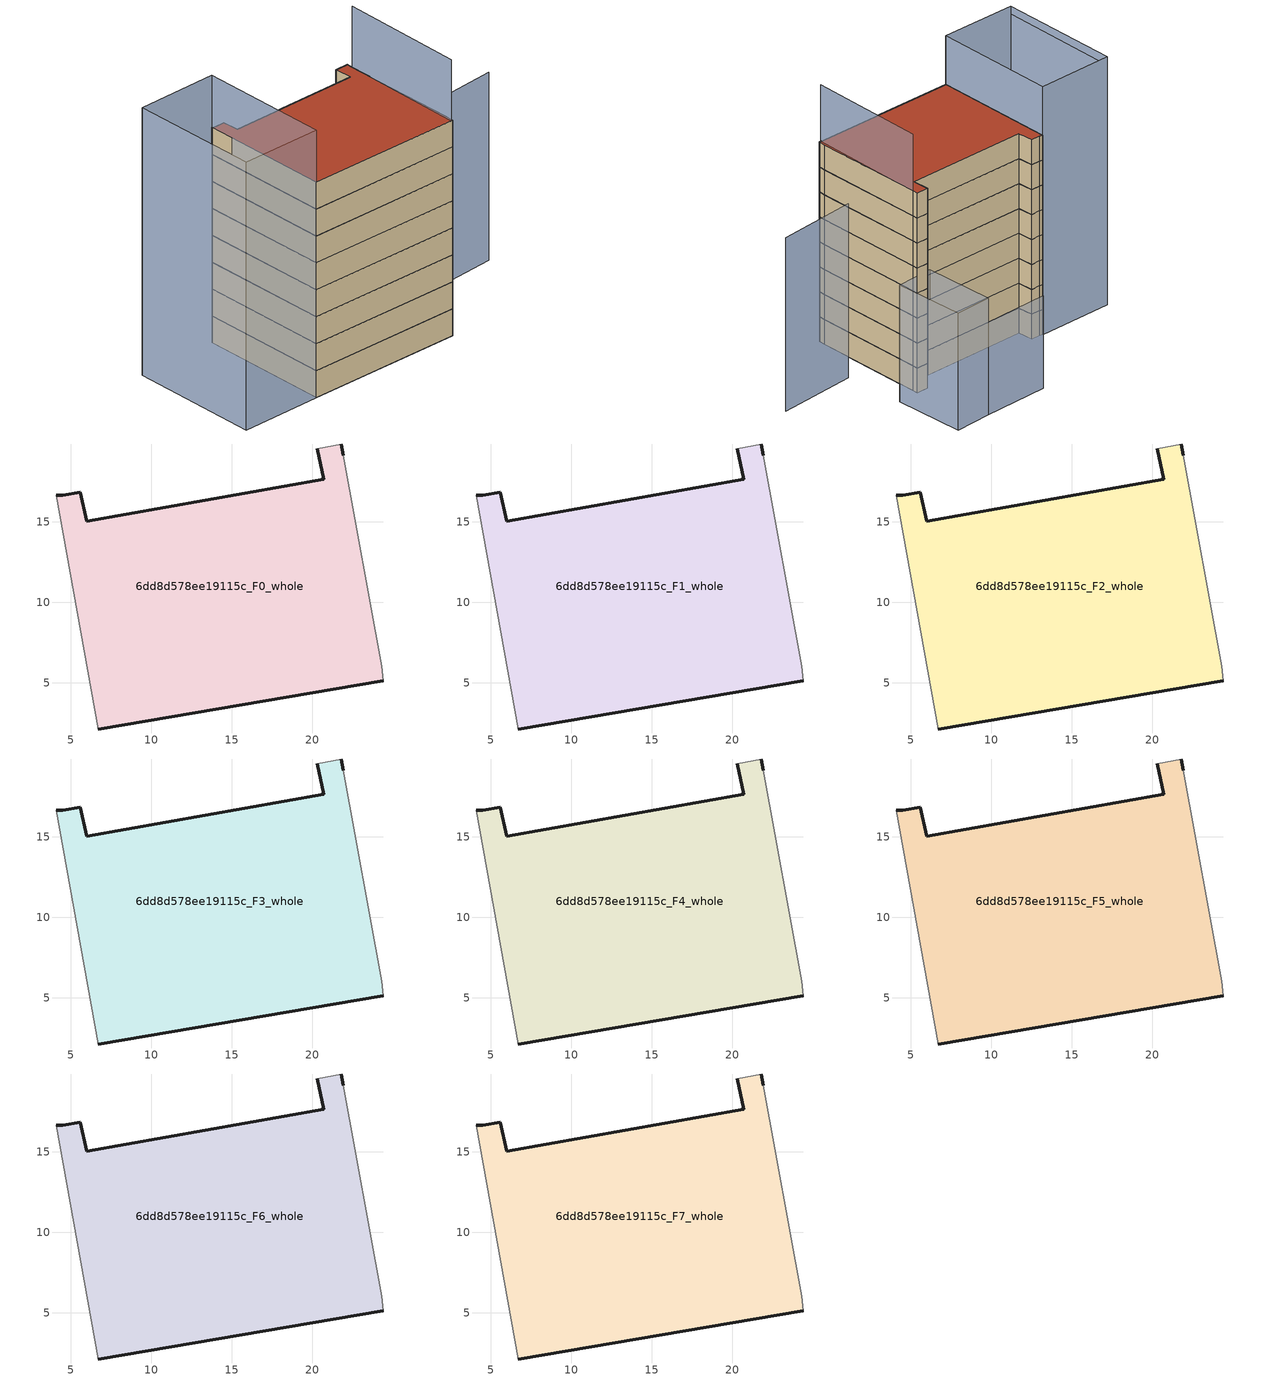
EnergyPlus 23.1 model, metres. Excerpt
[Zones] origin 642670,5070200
6dd8d578ee19115c_F0_whole
 floor ground (EU_floor_Construction): 24.4,5.13 24.3,6.03 21.91,19.14 21.81,19.84 20.3,19.54 20.7,17.64 5.99,15.04 5.59,16.85 4.49,16.65 4.09,16.64 6.69,2.13 z0
 wall outside (EU_wall_Construction): 21.81,19.84 21.91,19.14 / 24.4,5.13 6.69,2.13 / 4.09,16.64 4.49,16.65 5.59,16.85 5.99,15.04 20.7,17.64 20.3,19.54 z0:3
 wall adiabatic (EU_wall_Construction): 20.3,19.54 21.81,19.84 / 21.91,19.14 24.3,6.03 24.4,5.13 / 6.69,2.13 4.09,16.64 z0:3
6dd8d578ee19115c_F1_whole
 floor to 6dd8d578ee19115c_F0_whole (EU_floor_Construction): 24.4,5.13 24.3,6.03 21.9,19.14 21.8,19.84 20.3,19.54 20.7,17.64 5.99,15.04 5.59,16.85 4.49,16.65 4.09,16.64 6.69,2.13 z3
 wall outside (EU_wall_Construction): 21.81,19.84 21.91,19.14 / 24.4,5.13 6.69,2.13 / 4.09,16.64 4.49,16.65 5.59,16.85 5.99,15.04 20.7,17.64 20.3,19.54 z3:6
 wall adiabatic (EU_wall_Construction): 20.3,19.54 21.81,19.84 / 21.91,19.14 24.3,6.03 24.4,5.13 / 6.69,2.13 4.09,16.64 z3:6
6dd8d578ee19115c_F2_whole
 floor to 6dd8d578ee19115c_F1_whole (EU_floor_Construction): 24.4,5.13 24.3,6.03 21.9,19.14 21.8,19.84 20.3,19.54 20.7,17.64 5.99,15.04 5.59,16.85 4.49,16.65 4.09,16.64 6.69,2.13 z6
 wall outside (EU_wall_Construction): 21.81,19.84 21.91,19.14 / 24.4,5.13 6.69,2.13 / 4.09,16.64 4.49,16.65 5.59,16.85 5.99,15.04 20.7,17.64 20.3,19.54 z6:9
 wall adiabatic (EU_wall_Construction): 20.3,19.54 21.81,19.84 / 21.91,19.14 24.3,6.03 24.4,5.13 / 6.69,2.13 4.09,16.64 z6:9
6dd8d578ee19115c_F3_whole
 floor to 6dd8d578ee19115c_F2_whole (EU_floor_Construction): 24.4,5.13 24.3,6.03 21.9,19.14 21.8,19.84 20.3,19.54 20.7,17.64 5.99,15.04 5.59,16.85 4.49,16.65 4.09,16.64 6.69,2.13 z9
 wall outside (EU_wall_Construction): 21.81,19.84 21.91,19.14 / 24.4,5.13 6.69,2.13 / 4.09,16.64 4.49,16.65 5.59,16.85 5.99,15.04 20.7,17.64 20.3,19.54 z9:12
 wall adiabatic (EU_wall_Construction): 20.3,19.54 21.81,19.84 / 21.91,19.14 24.3,6.03 24.4,5.13 / 6.69,2.13 4.09,16.64 z9:12
6dd8d578ee19115c_F4_whole
 floor to 6dd8d578ee19115c_F3_whole (EU_floor_Construction): 24.4,5.13 24.3,6.03 21.9,19.14 21.8,19.84 20.3,19.54 20.7,17.64 5.99,15.04 5.59,16.85 4.49,16.65 4.09,16.64 6.69,2.13 z12
 wall outside (EU_wall_Construction): 21.81,19.84 21.91,19.14 / 24.4,5.13 6.69,2.13 / 4.09,16.64 4.49,16.65 5.59,16.85 5.99,15.04 20.7,17.64 20.3,19.54 z12:15
 wall adiabatic (EU_wall_Construction): 20.3,19.54 21.81,19.84 / 21.91,19.14 24.3,6.03 24.4,5.13 / 6.69,2.13 4.09,16.64 z12:15
6dd8d578ee19115c_F5_whole
 floor to 6dd8d578ee19115c_F4_whole (EU_floor_Construction): 24.4,5.13 24.3,6.03 21.9,19.14 21.8,19.84 20.3,19.54 20.7,17.64 5.99,15.04 5.59,16.85 4.49,16.65 4.09,16.64 6.69,2.13 z15
 wall outside (EU_wall_Construction): 21.81,19.84 21.91,19.14 / 24.4,5.13 6.69,2.13 / 4.09,16.64 4.49,16.65 5.59,16.85 5.99,15.04 20.7,17.64 20.3,19.54 z15:18
 wall adiabatic (EU_wall_Construction): 20.3,19.54 21.81,19.84 / 21.91,19.14 24.3,6.03 24.4,5.13 / 6.69,2.13 4.09,16.64 z15:18
6dd8d578ee19115c_F6_whole
 floor to 6dd8d578ee19115c_F5_whole (EU_floor_Construction): 24.4,5.13 24.3,6.03 21.9,19.14 21.8,19.84 20.3,19.54 20.7,17.64 5.99,15.04 5.59,16.85 4.49,16.65 4.09,16.64 6.69,2.13 z18
 wall outside (EU_wall_Construction): 21.81,19.84 21.91,19.14 / 24.4,5.13 6.69,2.13 / 4.09,16.64 4.49,16.65 5.59,16.85 5.99,15.04 20.7,17.64 20.3,19.54 z18:21
 wall adiabatic (EU_wall_Construction): 20.3,19.54 21.81,19.84 / 21.91,19.14 24.3,6.03 24.4,5.13 / 6.69,2.13 4.09,16.64 z18:21
6dd8d578ee19115c_F7_whole
 floor to 6dd8d578ee19115c_F6_whole (EU_floor_Construction): 24.4,5.13 24.3,6.03 21.9,19.14 21.8,19.84 20.3,19.54 20.7,17.64 5.99,15.04 5.59,16.85 4.49,16.65 4.09,16.64 6.69,2.13 z21
 wall outside (EU_wall_Construction): 21.81,19.84 21.91,19.14 / 24.4,5.13 6.69,2.13 / 4.09,16.64 4.49,16.65 5.59,16.85 5.99,15.04 20.7,17.64 20.3,19.54 z21:24
 wall adiabatic (EU_wall_Construction): 20.3,19.54 21.81,19.84 / 21.91,19.14 24.3,6.03 24.4,5.13 / 6.69,2.13 4.09,16.64 z21:24
 roof outside (EU_roof_Construction): 21.91,19.14 24.3,6.03 24.4,5.13 6.69,2.13 4.09,16.64 4.49,16.65 5.59,16.85 5.99,15.04 20.7,17.64 20.3,19.54 21.81,19.84 z24
shading: 24.2,5.1 21.9,19.14 z0:30.8; 19.94,19.39 18.1,27.75 / 18.1,27.75 22.47,28.71 / 22.47,28.71 24.31,20.34 / 24.31,20.34 19.94,19.39 z0:14; 35.41,15.61 26.07,13.22 z0:20.9; 22.21,28.55 10.2,26.15 z0:11.1; -4.85,14.95 -2.42,0.64 z0:28.9; 4.09,16.65 6.69,2.13 / 6.69,2.13 -2.42,0.5 / -2.42,0.5 -5.02,15.01 / -5.02,15.01 4.09,16.65 z0:29.8
[Building]
EU S2 Campaign: North Axis=0; Terrain=City; Solar Distribution=FullExterior
[Site:Location]
Lyon-Bron: Latitude=45.75; Longitude=5; Time Zone=1; Elevation=198
[SizingPeriod:WeatherFileDays]
AnnualSizingPeriod: Begin Month=1; Begin Day of Month=1; End Month=12; End Day of Month=31; Day of Week for Start Day=Monday; Use Weather File Daylight Saving Period=No; Use Weather File Rain and Snow Indicators=No
[MATERIAL]
EU_InternalMass_Material: Roughness=MediumRough; Thickness=0.1; Conductivity=1; Density=1800; Specific Heat=900; Thermal Absorptance=0.9; Solar Absorptance=0.7; Visible Absorptance=0.7
[MATERIAL:NOMASS] Roughness=MediumRough; Thermal Absorptance=0.9; Solar Absorptance=0.7; Visible Absorptance=0.7
Name | Thermal Resistance
EU_wall_NoMass | 0.776494
EU_roof_NoMass | 0.486893
EU_floor_NoMass | 0.421597
[CONSTRUCTION]
EU_wall_Construction: EU_wall_NoMass
EU_roof_Construction: EU_roof_NoMass
EU_floor_Construction: EU_floor_NoMass
EU_InternalMass_Construction: EU_InternalMass_Material
[ZONE] Type=1; Multiplier=1; Ceiling Height=autocalculate; Floor Area=autocalculate; Part of Total Floor Area=Yes
Name | Volume
6dd8d578ee19115c_F0_whole | 713.917
6dd8d578ee19115c_F1_whole; 6dd8d578ee19115c_F2_whole; 6dd8d578ee19115c_F3_whole; 6dd8d578ee19115c_F4_whole; 6dd8d578ee19115c_F5_whole; 6dd8d578ee19115c_F6_whole; 6dd8d578ee19115c_F7_whole | 713.916
[INTERNALMASS] Construction=EU_InternalMass_Construction; Surface Area=237.965
Name | Zone or ZoneList
6dd8d578ee19115c_F0_whole_EU_InternalMass | 6dd8d578ee19115c_F0_whole
6dd8d578ee19115c_F1_whole_EU_InternalMass | 6dd8d578ee19115c_F1_whole
6dd8d578ee19115c_F2_whole_EU_InternalMass | 6dd8d578ee19115c_F2_whole
6dd8d578ee19115c_F3_whole_EU_InternalMass | 6dd8d578ee19115c_F3_whole
6dd8d578ee19115c_F4_whole_EU_InternalMass | 6dd8d578ee19115c_F4_whole
6dd8d578ee19115c_F5_whole_EU_InternalMass | 6dd8d578ee19115c_F5_whole
6dd8d578ee19115c_F6_whole_EU_InternalMass | 6dd8d578ee19115c_F6_whole
6dd8d578ee19115c_F7_whole_EU_InternalMass | 6dd8d578ee19115c_F7_whole
[OTHEREQUIPMENT] Fuel Type=Electricity; Design Level Calculation Method=Watts/Area; Power per Zone Floor Area=1; Fraction Latent=0; Fraction Radiant=0; Fraction Lost=0; Carbon Dioxide Generation Rate=0; EndUse Subcategory=EU_Step8_InternalGains
Name | Zone or ZoneList or Space or SpaceList | Schedule
EU_Step8_InternalGain_6dd8d578ee19115c_F0_whole_f000 | 6dd8d578ee19115c_F0_whole | EU_Step8_GainSchedule_6dd8d578ee19115c_F0_whole_f000
EU_Step8_InternalGain_6dd8d578ee19115c_F1_whole_f000 | 6dd8d578ee19115c_F1_whole | EU_Step8_GainSchedule_6dd8d578ee19115c_F1_whole_f000
EU_Step8_InternalGain_6dd8d578ee19115c_F2_whole_f000 | 6dd8d578ee19115c_F2_whole | EU_Step8_GainSchedule_6dd8d578ee19115c_F2_whole_f000
EU_Step8_InternalGain_6dd8d578ee19115c_F3_whole_f000 | 6dd8d578ee19115c_F3_whole | EU_Step8_GainSchedule_6dd8d578ee19115c_F3_whole_f000
EU_Step8_InternalGain_6dd8d578ee19115c_F4_whole_f000 | 6dd8d578ee19115c_F4_whole | EU_Step8_GainSchedule_6dd8d578ee19115c_F4_whole_f000
EU_Step8_InternalGain_6dd8d578ee19115c_F5_whole_f000 | 6dd8d578ee19115c_F5_whole | EU_Step8_GainSchedule_6dd8d578ee19115c_F5_whole_f000
EU_Step8_InternalGain_6dd8d578ee19115c_F6_whole_f000 | 6dd8d578ee19115c_F6_whole | EU_Step8_GainSchedule_6dd8d578ee19115c_F6_whole_f000
EU_Step8_InternalGain_6dd8d578ee19115c_F7_whole_f000 | 6dd8d578ee19115c_F7_whole | EU_Step8_GainSchedule_6dd8d578ee19115c_F7_whole_f000
[ZONEVENTILATION:DESIGNFLOWRATE] Schedule=EU_AlwaysOn; Design Flow Rate Calculation Method=AirChanges/Hour; Air Changes per Hour=0.693814; Ventilation Type=Natural; Fan Pressure Rise=0; Fan Total Efficiency=1; Constant Term Coefficient=1; Temperature Term Coefficient=0; Velocity Term Coefficient=0; Velocity Squared Term Coefficient=0; Minimum Indoor Temperature=-100; Maximum Indoor Temperature=100; Delta Temperature=-100; Minimum Outdoor Temperature=-100; Maximum Outdoor Temperature=100; Maximum Wind Speed=40
Name | Zone or ZoneList or Space or SpaceList
EU_ConstantAir_6dd8d578ee19115c_F0_whole | 6dd8d578ee19115c_F0_whole
EU_ConstantAir_6dd8d578ee19115c_F1_whole | 6dd8d578ee19115c_F1_whole
EU_ConstantAir_6dd8d578ee19115c_F2_whole | 6dd8d578ee19115c_F2_whole
EU_ConstantAir_6dd8d578ee19115c_F3_whole | 6dd8d578ee19115c_F3_whole
EU_ConstantAir_6dd8d578ee19115c_F4_whole | 6dd8d578ee19115c_F4_whole
EU_ConstantAir_6dd8d578ee19115c_F5_whole | 6dd8d578ee19115c_F5_whole
EU_ConstantAir_6dd8d578ee19115c_F6_whole | 6dd8d578ee19115c_F6_whole
EU_ConstantAir_6dd8d578ee19115c_F7_whole | 6dd8d578ee19115c_F7_whole
[HVACTEMPLATE:THERMOSTAT] Constant Heating Setpoint=20; Constant Cooling Setpoint=50
EU_HeatOnly_6dd8d578ee19115c_F0_whole; EU_HeatOnly_6dd8d578ee19115c_F1_whole; EU_HeatOnly_6dd8d578ee19115c_F2_whole; EU_HeatOnly_6dd8d578ee19115c_F3_whole; EU_HeatOnly_6dd8d578ee19115c_F4_whole; EU_HeatOnly_6dd8d578ee19115c_F5_whole; EU_HeatOnly_6dd8d578ee19115c_F6_whole; EU_HeatOnly_6dd8d578ee19115c_F7_whole
[HVACTEMPLATE:ZONE:IDEALLOADSAIRSYSTEM] System Availability Schedule=EU_AlwaysOn; Maximum Heating Supply Air Temperature=50; Minimum Cooling Supply Air Temperature=13; Maximum Heating Supply Air Humidity Ratio=0.0156; Minimum Cooling Supply Air Humidity Ratio=0.0077; Heating Limit=NoLimit; Cooling Limit=NoLimit; Heating Availability Schedule=EU_AlwaysOn; Cooling Availability Schedule=EU_CoolingOff; Dehumidification Control Type=ConstantSensibleHeatRatio; Cooling Sensible Heat Ratio=0.7; Dehumidification Setpoint=60; Humidification Control Type=None; Humidification Setpoint=30; Outdoor Air Method=None; Outdoor Air Flow Rate per Person=0.00944; Outdoor Air Flow Rate per Zone Floor Area=0; Outdoor Air Flow Rate per Zone=0; Demand Controlled Ventilation Type=None; Outdoor Air Economizer Type=NoEconomizer; Heat Recovery Type=None; Sensible Heat Recovery Effectiveness=0.7; Latent Heat Recovery Effectiveness=0.65
Name | Template Thermostat
6dd8d578ee19115c_F0_whole | EU_HeatOnly_6dd8d578ee19115c_F0_whole
6dd8d578ee19115c_F1_whole | EU_HeatOnly_6dd8d578ee19115c_F1_whole
6dd8d578ee19115c_F2_whole | EU_HeatOnly_6dd8d578ee19115c_F2_whole
6dd8d578ee19115c_F3_whole | EU_HeatOnly_6dd8d578ee19115c_F3_whole
6dd8d578ee19115c_F4_whole | EU_HeatOnly_6dd8d578ee19115c_F4_whole
6dd8d578ee19115c_F5_whole | EU_HeatOnly_6dd8d578ee19115c_F5_whole
6dd8d578ee19115c_F6_whole | EU_HeatOnly_6dd8d578ee19115c_F6_whole
6dd8d578ee19115c_F7_whole | EU_HeatOnly_6dd8d578ee19115c_F7_whole
[SIZING:ZONE] Zone Cooling Design Supply Air Temperature Input Method=SupplyAirTemperature; Zone Cooling Design Supply Air Temperature=13; Zone Heating Design Supply Air Temperature Input Method=SupplyAirTemperature; Zone Heating Design Supply Air Temperature=50; Zone Cooling Design Supply Air Humidity Ratio=0.008; Zone Heating Design Supply Air Humidity Ratio=0.008; Cooling Design Air Flow Method=DesignDay; Cooling Design Air Flow Rate=0; Cooling Minimum Air Flow per Zone Floor Area=0.000762; Cooling Minimum Air Flow=0; Cooling Minimum Air Flow Fraction=0.2; Heating Design Air Flow Method=DesignDay; Heating Design Air Flow Rate=0; Heating Maximum Air Flow per Zone Floor Area=0.002032; Heating Maximum Air Flow=0.141576; Heating Maximum Air Flow Fraction=0.3; Account for Dedicated Outdoor Air System=No; Dedicated Outdoor Air System Control Strategy=NeutralSupplyAir; Dedicated Outdoor Air Low Setpoint Temperature for Design=autosize; Dedicated Outdoor Air High Setpoint Temperature for Design=autosize; Zone Load Sizing Method=Sensible Load Only No Latent Load; Zone Latent Cooling Design Supply Air Humidity Ratio Input Method=HumidityRatioDifference; Zone Cooling Design Supply Air Humidity Ratio Difference=0.005; Zone Latent Heating Design Supply Air Humidity Ratio Input Method=HumidityRatioDifference; Zone Humidification Design Supply Air Humidity Ratio Difference=0.005
6dd8d578ee19115c_F0_whole; 6dd8d578ee19115c_F1_whole; 6dd8d578ee19115c_F2_whole; 6dd8d578ee19115c_F3_whole; 6dd8d578ee19115c_F4_whole; 6dd8d578ee19115c_F5_whole; 6dd8d578ee19115c_F6_whole; 6dd8d578ee19115c_F7_whole
[SCHEDULE:CONSTANT]
Name | Hourly Value
EU_AlwaysOn | 1
EU_CoolingOff | 0
[SCHEDULE:FILE] Column Number=1; Rows to Skip at Top=0; Number of Hours of Data=8760; Column Separator=Comma; Interpolate to Timestep=No; Minutes per Item=60; Adjust Schedule for Daylight Savings=Yes
Name | File
EU_Step8_GainSchedule_6dd8d578ee19115c_F0_whole_f000 | ../../schedules/6dd8d578ee19115c/6dd8d578ee19115c_F0_whole_f000_gain.csv
EU_Step8_GainSchedule_6dd8d578ee19115c_F1_whole_f000 | ../../schedules/6dd8d578ee19115c/6dd8d578ee19115c_F1_whole_f000_gain.csv
EU_Step8_GainSchedule_6dd8d578ee19115c_F2_whole_f000 | ../../schedules/6dd8d578ee19115c/6dd8d578ee19115c_F2_whole_f000_gain.csv
EU_Step8_GainSchedule_6dd8d578ee19115c_F3_whole_f000 | ../../schedules/6dd8d578ee19115c/6dd8d578ee19115c_F3_whole_f000_gain.csv
EU_Step8_GainSchedule_6dd8d578ee19115c_F4_whole_f000 | ../../schedules/6dd8d578ee19115c/6dd8d578ee19115c_F4_whole_f000_gain.csv
EU_Step8_GainSchedule_6dd8d578ee19115c_F5_whole_f000 | ../../schedules/6dd8d578ee19115c/6dd8d578ee19115c_F5_whole_f000_gain.csv
EU_Step8_GainSchedule_6dd8d578ee19115c_F6_whole_f000 | ../../schedules/6dd8d578ee19115c/6dd8d578ee19115c_F6_whole_f000_gain.csv
EU_Step8_GainSchedule_6dd8d578ee19115c_F7_whole_f000 | ../../schedules/6dd8d578ee19115c/6dd8d578ee19115c_F7_whole_f000_gain.csv
